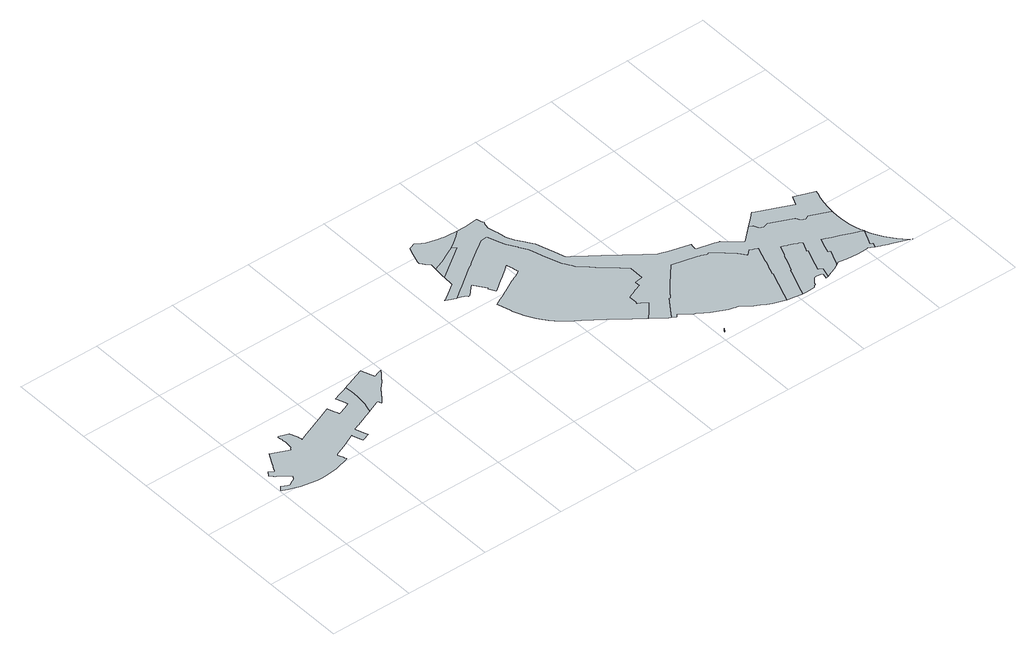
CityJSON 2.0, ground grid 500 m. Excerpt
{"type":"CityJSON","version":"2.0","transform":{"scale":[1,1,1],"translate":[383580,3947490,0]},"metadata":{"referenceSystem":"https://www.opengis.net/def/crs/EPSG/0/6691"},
"CityObjects":{
"object1":{"type":"GenericCityObject","attributes":{"function":"24","validFromType":"1","custodian":"東京都","notificationNumber":"東京都告示1213号","prefecture":"13","city":"13100"},"geometry":[{"type":"MultiSurface","lod":"1","boundaries":[[[0,1,2,3,4,5,6,7,8,9,10,11,12,13,14,15,16,17,18,19,20,21,22,23,24,25,26,27,28,29,30,31,32,33,34,35,36,37,38,39,40,41,42,43,44,45,46,47,48,49,50,51,52,53,54,55,56,57,58,59,60,61,62,63,64,65,66,67,68,69,70,71,72,73,74,75,76,77,78,79,80,81,82,83,84,85,86,87,88,89,90,91,92,93,94,95,96,97,98,99,100,101,102,103,104,105,106,107,108,109,110,111,112,113,114,115,116,117,118,119,120,121,122,123,124,125,126,127,128,129,130,131,132,133,134,135,136,137,138,139,140,141,142,143,144,145,146,147,148,149,150,151,152,153,154,155,156,157,158,159,160,161,162,163,164,165,166,167,168,169,170,171,172,173,174,175,176,177,178,179,180,181,182,183,184,185,186,187,188,189,190,191,192,193,194,195,196,197,198,199,200,201,202,203]]]}]},
"object2":{"type":"GenericCityObject","attributes":{"function":"24","validFromType":"1","custodian":"東京都","notificationNumber":"東京都告示1213号","prefecture":"13","city":"13100"},"geometry":[{"type":"MultiSurface","lod":"1","boundaries":[[[204,205,206,207,208,209,6,5,4,3,2,1,0,203,210,211,212,213,214,215,216,217,218,219,220,221,222,223,224,225,226,227]]]}]},
"object3":{"type":"GenericCityObject","attributes":{"function":"24","validFromType":"1","custodian":"東京都","notificationNumber":"東京都告示1213号","prefecture":"13","city":"13100"},"geometry":[{"type":"MultiSurface","lod":"1","boundaries":[[[228,229,230,231,232,233,234,235,236,237,238,239,240,241,242,243,244,245,246,247,248,249,250,251,252,253,254,255,256,257,258,259,260,261,262,263,264,265,266,267,268,269,270,271,272,273,274,275,276,277,278,279,280]]]}]},
"object4":{"type":"GenericCityObject","attributes":{"function":"10","validFromType":"3","custodian":"東京都","notificationNumber":"東京都告示第1073号","prefecture":"13","city":"13100","floorAreaRate":7},"geometry":[{"type":"MultiSurface","lod":"1","boundaries":[[[228,229,230,231,232,233,234,235,236,237,238,239,240,241,242,243,244,245,246,247,248,249,250,251,252,253,254,255,256,257,281,282,283,284,285,286,287,288,289,290,291,292,293,294,295,296,297,298,299,300,301,302,303,304,305,306,307,308,309,276,277,278,279,280]]]}]},
"object5":{"type":"GenericCityObject","attributes":{"function":"24","validFromType":"1","custodian":"東京都","notificationNumber":"東京都告示1213号","prefecture":"13","city":"13100"},"geometry":[{"type":"MultiSurface","lod":"1","boundaries":[[[310,311,312]]]}]},
"object6":{"type":"GenericCityObject","attributes":{"function":"10","validFromType":"3","custodian":"東京都","notificationNumber":"東京都告示第1073号","prefecture":"13","city":"13100","floorAreaRate":7},"geometry":[{"type":"MultiSurface","lod":"1","boundaries":[[[313,314,315,316,317,318,319,320,321,322,323,324,325,326,327,328,329,330,331,332,333,334,335,336,337,338,339,340,341,342,343,344,345,346,347,348,349,350,351,352,353,354,355,356,357,358,280,279,278,277,276,309,359,360,361,362,363,364,365,366,367,368,369,370,371,372,373,374,375,376,377,378,379,380,381,382,383,384,385,386,387,388,389,390,391,392,393,394,395,396,397,398,399,400,401,402,403,404,405,406,407,408,409,410,411,412,413,414,415,416,417,418,419,420,421,422,423,424,425,426,427,428,429,430,431,432,433,434,435,436,437,438,439,440,441,442,443,444,445,446,447,448,449,450,451,452,453,454,455,456,457,458,459,460,461,462,463,464,465,466,467,468,469,470,471,472,473,474,475,476,477,478,479,480,481,482,483,484,485,486,487,488,489,490,491,492,493,494,495,496,497,498,499,500,501,502,503,504,505,506,507,508,509,510,511,512,513,514,515,516,517,518,519,520,521,522,523,524,525,526,527,528,529,530,531,532,533,534,535,536,537,538,539,540,541,542,543,544,545,546,547,548,549,550,551,552,553,554,555,556,557,558,559,560,561,562,563,564,565,566,567,568,569,570,571,572,573,574,575,576,577,578,579,580,581,582]],[[583,584,585,586,587,588,589,590,591,592,593,594,595,596,597,598,599,600,601,602,603,604,605,606,607,608,609]]]}]},
"object7":{"type":"GenericCityObject","attributes":{"function":"24","validFromType":"1","custodian":"東京都","notificationNumber":"東京都告示1213号","prefecture":"13","city":"13100"},"geometry":[{"type":"MultiSurface","lod":"1","boundaries":[[[610,611,612,613,614,615,616,617,618,619,620,313,314,315,316,317,318,319,320,321,322,323,324,325,326,327,328,329,330,331,332,333,334,335,336,337,338,339,340,341,342,343,344,345,346,347,348,349,350,351,352,353,354,355,356,357,358,280,279,278,277,276,275,274,273,272,271,270,621,622,623,362,363,364,365,366,367,368,369,370,371,372,373,374,375,376,377,378,624,625,626,627,628,629,630,631,632,633,634,635,636,637,638,639,640,641,642,643,644,645,646,647,648,649,650,651,652,653,654,655,656,657,658,659,660,661,662,663,664,665,666,667,668,669,670,671,672,673,674,675,676,677,678,679,680,681,682,683,684,685,686,687,688,689,690,691,692,693,694,695,696,697,698,699,700,701,702,703,704,705,706,707,708,709,447,448,449,450,451,710,711,712,713,714,715,716,717,718,719,720,721,722,723,724,725,726,727,728,729,730,731,732,733,734,735,497,498,499,736,737,738,739,740,741,742,743,744,745,746,747,748,749,750,751,752,753,754,755,756,757,758,538,539,540,759,760,761,762,763,764,765,766,767,601,602,603,604,605,606,607,608,609,583,584,585,586,587,588,589,590,566,567,568,569,570,571,572,768,769,770,771,772,773,774,775,776,777,778,779,780]]]}]}
},
"vertices":[
[758,752,0],[766,784,0],[771,816,0],[775,848,0],[776,881,0],[776,914,0],[773,943,0],[748,933,0],[698,915,0],[695,914,0],[677,907,0],[680,900,0],[689,876,0],[694,864,0],[699,849,0],[703,838,0],[665,822,0],[624,806,0],[621,804,0],[621,805,0],[614,823,0],[610,833,0],[594,876,0],[533,850,0],[370,781,0],[344,770,0],[342,769,0],[343,782,0],[342,792,0],[339,802,0],[321,848,0],[310,851,0],[268,865,0],[264,866,0],[262,863,0],[262,862,0],[262,861,0],[262,857,0],[263,851,0],[264,844,0],[265,837,0],[265,830,0],[266,823,0],[266,817,0],[266,810,0],[264,770,0],[264,769,0],[263,760,0],[263,759,0],[254,752,0],[250,745,0],[144,791,0],[143,790,0],[143,789,0],[142,788,0],[142,787,0],[141,786,0],[141,785,0],[140,785,0],[140,784,0],[139,783,0],[139,782,0],[139,781,0],[138,781,0],[138,780,0],[137,779,0],[137,778,0],[136,777,0],[136,776,0],[135,775,0],[135,774,0],[134,773,0],[133,771,0],[132,770,0],[131,768,0],[131,767,0],[130,766,0],[130,765,0],[129,764,0],[129,763,0],[128,762,0],[128,761,0],[127,760,0],[127,759,0],[126,758,0],[125,756,0],[125,755,0],[124,754,0],[124,753,0],[123,752,0],[123,751,0],[122,750,0],[122,749,0],[121,748,0],[120,747,0],[120,746,0],[119,744,0],[118,743,0],[117,741,0],[116,739,0],[115,738,0],[114,736,0],[114,734,0],[113,733,0],[109,726,0],[108,725,0],[108,724,0],[107,723,0],[107,722,0],[106,720,0],[105,719,0],[104,717,0],[103,716,0],[103,714,0],[102,713,0],[98,705,0],[96,702,0],[95,700,0],[94,698,0],[93,697,0],[93,696,0],[92,694,0],[91,693,0],[90,691,0],[89,689,0],[88,687,0],[87,685,0],[87,684,0],[86,683,0],[86,682,0],[85,681,0],[84,679,0],[84,678,0],[82,675,0],[80,672,0],[79,669,0],[78,667,0],[76,664,0],[76,663,0],[50,685,0],[49,686,0],[31,660,0],[49,642,0],[59,635,0],[128,580,0],[127,579,0],[113,560,0],[85,545,0],[68,534,0],[60,540,0],[25,558,0],[6,534,0],[13,531,0],[43,517,0],[73,505,0],[105,495,0],[136,487,0],[169,481,0],[201,478,0],[234,476,0],[266,477,0],[299,480,0],[331,485,0],[363,492,0],[395,501,0],[415,508,0],[423,511,0],[424,511,0],[423,515,0],[421,519,0],[416,534,0],[414,537,0],[411,546,0],[408,554,0],[407,556,0],[404,565,0],[404,566,0],[490,602,0],[560,638,0],[561,634,0],[562,630,0],[579,580,0],[580,576,0],[582,570,0],[628,587,0],[620,613,0],[604,661,0],[603,664,0],[613,668,0],[633,676,0],[639,678,0],[650,683,0],[657,685,0],[662,687,0],[664,688,0],[669,690,0],[673,693,0],[680,695,0],[696,702,0],[708,707,0],[715,709,0],[720,712,0],[740,720,0],[749,724,0],
[969,924,0],[946,916,0],[914,995,0],[839,968,0],[807,955,0],[787,948,0],[756,727,0],[761,729,0],[777,736,0],[802,746,0],[814,751,0],[821,754,0],[826,756,0],[829,757,0],[830,755,0],[837,734,0],[848,747,0],[857,759,0],[907,827,0],[920,839,0],[942,862,0],[963,888,0],[983,914,0],[996,934,0],
[1945,1527,0],[1913,1530,0],[1894,1533,0],[1872,1538,0],[1844,1545,0],[1807,1555,0],[1799,1559,0],[1790,1564,0],[1789,1564,0],[1787,1565,0],[1785,1566,0],[1783,1567,0],[1782,1568,0],[1780,1570,0],[1778,1571,0],[1776,1572,0],[1774,1573,0],[1773,1575,0],[1771,1576,0],[1769,1577,0],[1767,1579,0],[1766,1580,0],[1764,1582,0],[1762,1583,0],[1761,1585,0],[1759,1586,0],[1758,1588,0],[1723,1575,0],[1718,1573,0],[1714,1563,0],[1713,1562,0],[1712,1560,0],[1710,1554,0],[1700,1526,0],[1694,1507,0],[1687,1487,0],[1680,1467,0],[1679,1463,0],[1679,1455,0],[1690,1441,0],[1698,1430,0],[1719,1404,0],[1716,1368,0],[1740,1377,0],[1770,1390,0],[1775,1392,0],[1852,1430,0],[1877,1443,0],[1905,1460,0],[1932,1479,0],[1957,1499,0],[1982,1521,0],[1987,1526,0],
[1715,1561,0],[1718,1558,0],[1720,1555,0],[1723,1553,0],[1726,1550,0],[1729,1547,0],[1732,1544,0],[1735,1542,0],[1738,1539,0],[1741,1537,0],[1743,1535,0],[1747,1533,0],[1750,1531,0],[1753,1529,0],[1757,1527,0],[1760,1524,0],[1764,1523,0],[1767,1521,0],[1771,1519,0],[1775,1517,0],[1778,1516,0],[1782,1514,0],[1786,1513,0],[1789,1512,0],[1830,1499,0],[1842,1496,0],[1860,1474,0],[1876,1455,0],[1884,1447,0],
[2553,75,0],[2543,60,0],[2537,52,0],
[3066,528,0],[2985,597,0],[2967,613,0],[2964,613,0],[2941,619,0],[2923,624,0],[2847,644,0],[2834,648,0],[2837,669,0],[2842,688,0],[2841,688,0],[2835,690,0],[2718,721,0],[2683,732,0],[2674,735,0],[2672,731,0],[2664,737,0],[2541,830,0],[2520,846,0],[2436,910,0],[2329,989,0],[2310,1003,0],[2290,1015,0],[2285,1018,0],[2279,1038,0],[2263,1092,0],[2261,1100,0],[2231,1194,0],[2222,1208,0],[2194,1250,0],[2169,1289,0],[2147,1336,0],[2146,1341,0],[2138,1388,0],[2135,1402,0],[2126,1433,0],[2124,1444,0],[2128,1466,0],[2131,1477,0],[2131,1478,0],[2137,1489,0],[2130,1508,0],[2130,1509,0],[2123,1531,0],[2124,1533,0],[2041,1526,0],[1894,1437,0],[1905,1425,0],[1818,1364,0],[1709,1286,0],[1703,1220,0],[1682,1205,0],[1641,1176,0],[1640,1175,0],[1635,1172,0],[1631,1169,0],[1627,1166,0],[1622,1163,0],[1618,1160,0],[1613,1157,0],[1609,1155,0],[1604,1152,0],[1600,1150,0],[1595,1147,0],[1596,1147,0],[1625,1133,0],[1653,1123,0],[1705,1160,0],[1733,1180,0],[1851,1265,0],[1867,1276,0],[1887,1290,0],[1958,1340,0],[1977,1353,0],[1993,1364,0],[2032,1390,0],[2032,1389,0],[2077,1396,0],[2101,1325,0],[2115,1288,0],[2149,1233,0],[2151,1229,0],[2164,1206,0],[2170,1196,0],[2176,1185,0],[2180,1177,0],[2187,1158,0],[2208,1084,0],[2209,1083,0],[2232,1014,0],[2242,992,0],[2250,977,0],[2259,959,0],[2270,948,0],[2277,932,0],[2277,931,0],[2278,931,0],[2288,921,0],[2308,903,0],[2354,859,0],[2405,813,0],[2488,737,0],[2485,649,0],[2481,648,0],[2460,643,0],[2434,637,0],[2437,608,0],[2398,593,0],[2398,595,0],[2396,594,0],[2393,592,0],[2389,590,0],[2387,589,0],[2382,587,0],[2371,582,0],[2364,578,0],[2361,577,0],[2356,575,0],[2352,573,0],[2348,571,0],[2342,568,0],[2339,567,0],[2341,520,0],[2333,508,0],[2335,507,0],[2369,490,0],[2375,486,0],[2385,477,0],[2388,475,0],[2363,445,0],[2354,434,0],[2339,415,0],[2310,382,0],[2308,380,0],[2363,338,0],[2371,332,0],[2389,319,0],[2400,312,0],[2403,317,0],[2419,338,0],[2488,438,0],[2494,434,0],[2525,475,0],[2544,499,0],[2560,519,0],[2660,632,0],[2807,596,0],[2810,595,0],[2818,593,0],[2825,591,0],[2839,586,0],[2853,579,0],[2859,575,0],[2868,582,0],[2886,568,0],[2979,484,0],[2981,482,0],[2986,476,0],[2991,469,0],[2996,463,0],[3001,456,0],[3005,450,0],[3010,443,0],[3011,440,0],[3041,469,0],[3059,460,0],[3067,457,0],[3085,449,0],[3088,448,0],[3082,431,0],[3073,408,0],[3068,393,0],[3064,383,0],[3059,370,0],[3051,351,0],[3049,344,0],[3052,342,0],[3037,305,0],[3033,294,0],[3028,282,0],[3016,251,0],[3020,249,0],[2959,86,0],[2943,44,0],[2963,39,0],[2995,34,0],[3027,30,0],[3034,30,0],[3043,54,0],[3093,186,0],[3102,211,0],[3106,210,0],[3110,219,0],[3119,241,0],[3130,266,0],[3142,295,0],[3150,316,0],[3156,326,0],[3168,357,0],[3179,386,0],[3197,379,0],[3215,371,0],[3218,370,0],[3231,365,0],[3255,355,0],[3265,351,0],[3279,345,0],[3285,342,0],[3290,340,0],[3288,335,0],[3279,312,0],[3267,284,0],[3264,275,0],[3271,272,0],[3254,228,0],[3248,212,0],[3239,188,0],[3232,171,0],[3216,129,0],[3220,127,0],[3242,117,0],[3226,66,0],[3224,60,0],[3222,54,0],[3223,54,0],[3252,64,0],[3282,78,0],[3311,93,0],[3313,94,0],[3316,101,0],[3318,106,0],[3325,122,0],[3327,128,0],[3338,154,0],[3341,161,0],[3355,196,0],[3350,198,0],[3341,202,0],[3353,239,0],[3356,247,0],[3375,298,0],[3410,284,0],[3415,282,0],[3421,279,0],[3430,276,0],[3460,264,0],[3470,260,0],[3508,244,0],[3523,238,0],[3556,224,0],[3565,221,0],[3585,212,0],[3589,211,0],[3581,232,0],[3572,264,0],[3565,296,0],[3560,328,0],[3557,361,0],[3557,393,0],[3558,426,0],[3559,432,0],[3444,481,0],[3420,471,0],[3392,481,0],[3381,508,0],[3246,568,0],[3217,557,0],[3189,567,0],[3178,599,0],[3157,610,0],[3722,15,0],[3699,38,0],[3677,62,0],[3656,88,0],[3637,115,0],[3621,143,0],[3605,172,0],[3592,202,0],[3590,209,0],[3582,191,0],[3578,181,0],[3563,147,0],[3551,120,0],[3548,114,0],[3553,111,0],[3558,109,0],[3563,107,0],[3552,78,0],[3578,67,0],[3580,66,0],[3586,63,0],[3617,51,0],[3636,45,0],[3644,42,0],[3724,9,0],[3726,8,0],[3737,3,0],
[3587,606,0],[3498,639,0],[3476,644,0],[3473,638,0],[3453,592,0],[3453,591,0],[3385,620,0],[3257,675,0],[3238,683,0],[3193,642,0],[3172,624,0],[1715,1361,0],[1714,1339,0],[1711,1303,0],[1656,1122,0],[1687,1112,0],[1692,1110,0],[1702,1108,0],[1708,1094,0],[1713,1096,0],[1717,1098,0],[1721,1101,0],[1725,1104,0],[1731,1110,0],[1735,1114,0],[1743,1122,0],[1773,1153,0],[1777,1157,0],[1785,1145,0],[1794,1132,0],[1798,1126,0],[1801,1122,0],[1828,1082,0],[1822,1077,0],[1846,1039,0],[1848,1040,0],[1849,1041,0],[1875,1060,0],[1895,1075,0],[1906,1083,0],[1910,1085,0],[1939,1107,0],[1950,1115,0],[1982,1139,0],[1997,1150,0],[2011,1161,0],[2013,1163,0],[2015,1152,0],[2019,1137,0],[2020,1132,0],[2022,1123,0],[2025,1109,0],[2028,1100,0],[2028,1097,0],[2030,1089,0],[2020,1078,0],[2019,1076,0],[2008,1072,0],[1998,1066,0],[1979,1058,0],[1969,1053,0],[1962,1050,0],[1958,1048,0],[1955,1047,0],[1949,1044,0],[1936,1036,0],[1929,1033,0],[1919,1027,0],[1917,1026,0],[1880,1006,0],[1876,1004,0],[1871,1002,0],[1870,1001,0],[1869,1000,0],[1839,984,0],[1837,983,0],[1819,974,0],[1789,959,0],[1782,956,0],[1784,950,0],[1785,947,0],[1799,898,0],[1805,878,0],[1809,863,0],[1821,832,0],[1834,802,0],[1849,773,0],[1866,745,0],[1885,719,0],[1905,693,0],[1927,669,0],[1951,646,0],[1976,625,0],[2002,606,0],[2030,588,0],[2033,586,0],[2136,510,0],[2217,448,0],[2219,447,0],[2240,431,0],[2425,299,0],[2436,312,0],[2479,285,0],[2484,280,0],[2489,277,0],[2499,269,0],[2505,263,0],[2509,259,0],[2526,253,0],[2551,235,0],[2579,218,0],[2607,202,0],[2637,188,0],[2667,176,0],[2698,166,0],[2705,165,0],[2718,161,0],[2730,158,0],[2743,147,0],[2757,136,0],[2783,116,0],[2811,99,0],[2840,83,0],[2869,69,0],[2900,57,0],[2931,47,0],[3060,29,0],[3093,29,0],[3112,31,0],[3115,34,0],[3123,43,0],[3126,42,0],[3127,43,0],[3136,59,0],[3140,65,0],[3145,73,0],[3150,78,0],[3155,84,0],[3162,88,0],[3167,91,0],[3169,93,0],[3172,92,0],[3174,93,0],[3177,93,0],[3179,93,0],[3209,85,0],[3213,84,0],[3205,48,0],[3221,53,0],[3332,106,0],[3349,102,0],[3381,96,0],[3414,92,0],[3447,91,0],[3479,91,0],[3512,94,0],[3515,95,0],[3550,79,0],[3562,459,0],[3564,471,0],[3566,487,0],[3567,493,0],[3568,497,0],[3571,512,0],[3572,517,0],[3574,524,0],[3580,550,0],[3584,565,0],[3585,566,0],[3590,585,0],[3596,603,0]
]}
